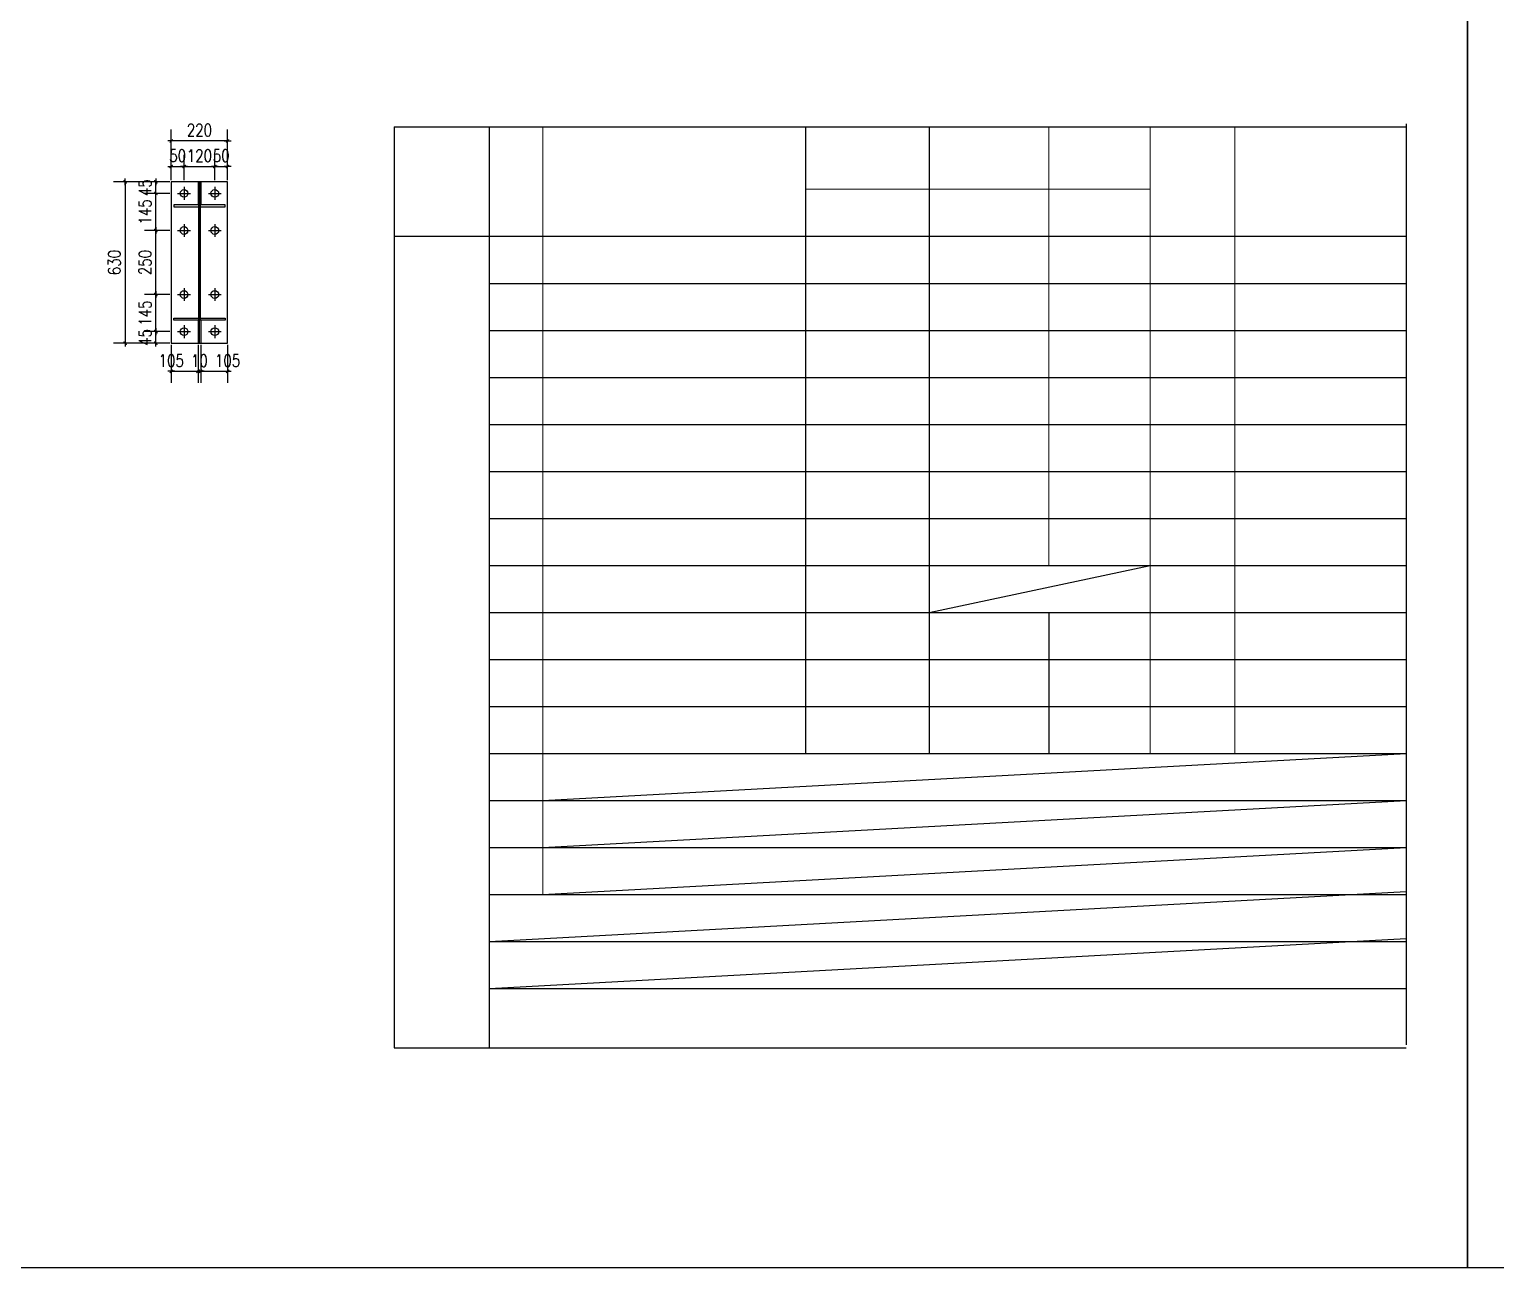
# Model space of a CAD drawing. Header units: millimetres. Extents: x 2287919 to 2522484, y -1845182 to -1736911.
# Drawn here: x 2422152 to 2433603, y -1838112 to -1828438 of the extents above; entities that cross this region are included whole.
import ezdxf

# ---------------------------------------------------------------- set-up
doc = ezdxf.new("R2010")
doc.units = ezdxf.units.MM
doc.header["$LTSCALE"] = 1000
doc.header["$PDMODE"] = 34
doc.layers.add('PUB_TEXT', color=7, linetype='Continuous')
doc.layers.add('钢架', color=7, linetype='Continuous', lineweight=25)
doc.styles.add('DIM_FONT', font='simplex.shx', dxfattribs={"width": 0.8, "bigfont": 'hztxt.shx'})
doc.dimstyles.new('WGH(1)', dxfattribs={"dimscale": 1.2, "dimtxt": 100, "dimasz": 0.5, "dimexe": 75, "dimexo": 75, "dimgap": 75, "dimtad": 1, "dimdec": 0, "dimzin": 0, "dimdsep": 46, "dimtxsty": 'DIM_FONT', "dimblk1": '_DIMX', "dimblk2": '_DIMX', "dimsah": 1, "dimcen": 0.09, "dimclrd": 3, "dimclre": 3, "dimclrt": 7, "dimadec": 0, "dimazin": 0, "dimtfac": 1, "dimtdec": 0, "dimtix": 1, "dimtmove": 2, "dimatfit": 3, "dimldrblk": '_DIMX', "dimfxl": 1, "dimtolj": 1, "dimtzin": 0, "dimarcsym": 0})

# ---------------------------------------------------------------- blocks, each defined once
blk = doc.blocks.new('_DIMX')
blk.add_line((-150, 0), (150, 0))
at = {"const_width": 50}
blk.add_lwpolyline([(-70, -70), (70, 70)], dxfattribs=at)
blk = doc.blocks.new('*D695')
at = {"color": 3, "lineweight": -2}
for p, q in [((2423248, -1830800), (2423050, -1830800)), ((2423140, -1830799.82), (2423140, -1830799.64)), ((2423140, -1830890), (2423140, -1830800)), ((2423248, -1830890), (2423050, -1830890)), ((2423140, -1830890.18), (2423140, -1830890.36))]:
    blk.add_line(p, q, dxfattribs=at)
at = {"layer": 'Defpoints', "color": 0}
for p in [(2423140, -1830800), (2423260, -1830800), (2423260, -1830890)]:
    blk.add_point(p, dxfattribs=at)
at = {"color": 3, "lineweight": -2, "xscale": 0.18, "yscale": 0.18, "zscale": 0.18}
for p, rotation in [((2423140, -1830800), 270), ((2423140, -1830890), 90)]:
    blk.add_blockref('_DIMX', p, dxfattribs=dict(at, rotation=rotation))
at = {"color": 7, "insert": (2423056, -1830845), "char_height": 96, "attachment_point": 5, "rotation": 90, "style": 'DIM_FONT'}
blk.add_mtext('\\A1;45', dxfattribs=at)
blk = doc.blocks.new('*D690')
at = {"color": 3, "lineweight": -2}
for p, q in [((2423248, -1830510), (2423050, -1830510)), ((2423140, -1830799.82), (2423140, -1830510.18)), ((2423248, -1830800), (2423050, -1830800))]:
    blk.add_line(p, q, dxfattribs=at)
at = {"layer": 'Defpoints', "color": 0}
for p in [(2423140, -1830510), (2423260, -1830510), (2423260, -1830800)]:
    blk.add_point(p, dxfattribs=at)
at = {"color": 3, "lineweight": -2, "xscale": 0.18, "yscale": 0.18, "zscale": 0.18}
for p, rotation in [((2423140, -1830510), 90), ((2423140, -1830800), 270)]:
    blk.add_blockref('_DIMX', p, dxfattribs=dict(at, rotation=rotation))
at = {"color": 7, "insert": (2423056, -1830655), "char_height": 96, "attachment_point": 5, "rotation": 90, "style": 'DIM_FONT'}
blk.add_mtext('\\A1;145', dxfattribs=at)
blk = doc.blocks.new('*D691')
at = {"color": 3, "lineweight": -2}
for p, q in [((2423248, -1830010), (2423050, -1830010)), ((2423140, -1830509.82), (2423140, -1830010.18)), ((2423248, -1830510), (2423050, -1830510))]:
    blk.add_line(p, q, dxfattribs=at)
at = {"layer": 'Defpoints', "color": 0}
for p in [(2423140, -1830010), (2423260, -1830010), (2423260, -1830510)]:
    blk.add_point(p, dxfattribs=at)
at = {"color": 3, "lineweight": -2, "xscale": 0.18, "yscale": 0.18, "zscale": 0.18}
for p, rotation in [((2423140, -1830010), 90), ((2423140, -1830510), 270)]:
    blk.add_blockref('_DIMX', p, dxfattribs=dict(at, rotation=rotation))
at = {"color": 7, "insert": (2423056, -1830260), "char_height": 96, "attachment_point": 5, "rotation": 90, "style": 'DIM_FONT'}
blk.add_mtext('\\A1;250', dxfattribs=at)
blk = doc.blocks.new('*D692')
at = {"color": 3, "lineweight": -2}
for p, q in [((2423248, -1829720), (2423050, -1829720)), ((2423140, -1830009.82), (2423140, -1829720.18)), ((2423248, -1830010), (2423050, -1830010))]:
    blk.add_line(p, q, dxfattribs=at)
at = {"layer": 'Defpoints', "color": 0}
for p in [(2423140, -1829720), (2423260, -1829720), (2423260, -1830010)]:
    blk.add_point(p, dxfattribs=at)
at = {"color": 3, "lineweight": -2, "xscale": 0.18, "yscale": 0.18, "zscale": 0.18}
for p, rotation in [((2423140, -1829720), 90), ((2423140, -1830010), 270)]:
    blk.add_blockref('_DIMX', p, dxfattribs=dict(at, rotation=rotation))
at = {"color": 7, "insert": (2423056, -1829865), "char_height": 96, "attachment_point": 5, "rotation": 90, "style": 'DIM_FONT'}
blk.add_mtext('\\A1;145', dxfattribs=at)
blk = doc.blocks.new('*D696')
at = {"color": 3, "lineweight": -2}
for p, q in [((2423248, -1829630), (2423050, -1829630)), ((2423140, -1829629.82), (2423140, -1829629.64)), ((2423140, -1829720), (2423140, -1829630)), ((2423248, -1829720), (2423050, -1829720)), ((2423140, -1829720.18), (2423140, -1829720.36))]:
    blk.add_line(p, q, dxfattribs=at)
at = {"layer": 'Defpoints', "color": 0}
for p in [(2423140, -1829630), (2423260, -1829630), (2423260, -1829720)]:
    blk.add_point(p, dxfattribs=at)
at = {"color": 3, "lineweight": -2, "xscale": 0.18, "yscale": 0.18, "zscale": 0.18}
for p, rotation in [((2423140, -1829630), 270), ((2423140, -1829720), 90)]:
    blk.add_blockref('_DIMX', p, dxfattribs=dict(at, rotation=rotation))
at = {"color": 7, "insert": (2423056, -1829675), "char_height": 96, "attachment_point": 5, "rotation": 90, "style": 'DIM_FONT'}
blk.add_mtext('\\A1;45', dxfattribs=at)
blk = doc.blocks.new('*D693')
at = {"color": 3, "lineweight": -2}
for p, q in [((2423260, -1829618), (2423260, -1829420)), ((2423360, -1829618), (2423360, -1829420)), ((2423259.82, -1829510), (2423259.64, -1829510)), ((2423260, -1829510), (2423360, -1829510)), ((2423360.18, -1829510), (2423360.36, -1829510))]:
    blk.add_line(p, q, dxfattribs=at)
at = {"layer": 'Defpoints', "color": 0}
for p in [(2423360, -1829510), (2423260, -1829630), (2423360, -1829630)]:
    blk.add_point(p, dxfattribs=at)
at = {"color": 3, "lineweight": -2, "xscale": 0.18, "yscale": 0.18, "zscale": 0.18}
blk.add_blockref('_DIMX', (2423260, -1829510), dxfattribs=at)
at = {"color": 3, "lineweight": -2, "xscale": 0.18, "yscale": 0.18, "zscale": 0.18, "rotation": 180}
blk.add_blockref('_DIMX', (2423360, -1829510), dxfattribs=at)
at = {"color": 7, "insert": (2423310, -1829426), "char_height": 96, "attachment_point": 5, "style": 'DIM_FONT'}
blk.add_mtext('\\A1;50', dxfattribs=at)
blk = doc.blocks.new('*D694')
at = {"color": 3, "lineweight": -2}
for p, q in [((2423360, -1829618), (2423360, -1829420)), ((2423600, -1829618), (2423600, -1829420)), ((2423359.82, -1829510), (2423359.64, -1829510)), ((2423360, -1829510), (2423600, -1829510)), ((2423600.18, -1829510), (2423600.36, -1829510))]:
    blk.add_line(p, q, dxfattribs=at)
at = {"layer": 'Defpoints', "color": 0}
for p in [(2423600, -1829510), (2423360, -1829630), (2423600, -1829630)]:
    blk.add_point(p, dxfattribs=at)
at = {"color": 3, "lineweight": -2, "xscale": 0.18, "yscale": 0.18, "zscale": 0.18}
blk.add_blockref('_DIMX', (2423360, -1829510), dxfattribs=at)
at = {"color": 3, "lineweight": -2, "xscale": 0.18, "yscale": 0.18, "zscale": 0.18, "rotation": 180}
blk.add_blockref('_DIMX', (2423600, -1829510), dxfattribs=at)
at = {"color": 7, "insert": (2423480, -1829426), "char_height": 96, "attachment_point": 5, "style": 'DIM_FONT'}
blk.add_mtext('\\A1;120', dxfattribs=at)
blk = doc.blocks.new('*D697')
at = {"color": 3, "lineweight": -2}
for p, q in [((2423600, -1829618), (2423600, -1829420)), ((2423700, -1829618), (2423700, -1829420)), ((2423599.82, -1829510), (2423599.64, -1829510)), ((2423600, -1829510), (2423700, -1829510)), ((2423700.18, -1829510), (2423700.36, -1829510))]:
    blk.add_line(p, q, dxfattribs=at)
at = {"layer": 'Defpoints', "color": 0}
for p in [(2423700, -1829510), (2423600, -1829630), (2423700, -1829630)]:
    blk.add_point(p, dxfattribs=at)
at = {"color": 3, "lineweight": -2, "xscale": 0.18, "yscale": 0.18, "zscale": 0.18}
blk.add_blockref('_DIMX', (2423600, -1829510), dxfattribs=at)
at = {"color": 3, "lineweight": -2, "xscale": 0.18, "yscale": 0.18, "zscale": 0.18, "rotation": 180}
blk.add_blockref('_DIMX', (2423700, -1829510), dxfattribs=at)
at = {"color": 7, "insert": (2423650, -1829426), "char_height": 96, "attachment_point": 5, "style": 'DIM_FONT'}
blk.add_mtext('\\A1;50', dxfattribs=at)
blk = doc.blocks.new('*D698')
at = {"color": 3, "lineweight": -2}
for p, q in [((2423260, -1829618), (2423260, -1829220)), ((2423700, -1829618), (2423700, -1829220)), ((2423699.82, -1829310), (2423260.18, -1829310))]:
    blk.add_line(p, q, dxfattribs=at)
at = {"layer": 'Defpoints', "color": 0}
for p in [(2423260, -1829310), (2423260, -1829630), (2423700, -1829630)]:
    blk.add_point(p, dxfattribs=at)
at = {"color": 3, "lineweight": -2, "xscale": 0.18, "yscale": 0.18, "zscale": 0.18, "rotation": 180}
blk.add_blockref('_DIMX', (2423260, -1829310), dxfattribs=at)
at = {"color": 3, "lineweight": -2, "xscale": 0.18, "yscale": 0.18, "zscale": 0.18}
blk.add_blockref('_DIMX', (2423700, -1829310), dxfattribs=at)
at = {"color": 7, "insert": (2423480, -1829226), "char_height": 96, "attachment_point": 5, "style": 'DIM_FONT'}
blk.add_mtext('\\A1;220', dxfattribs=at)
blk = doc.blocks.new('*D699')
at = {"color": 3, "lineweight": -2}
for p, q in [((2423248, -1829630), (2422810, -1829630)), ((2422900, -1829630.18), (2422900, -1830889.82)), ((2423248, -1830890), (2422810, -1830890))]:
    blk.add_line(p, q, dxfattribs=at)
at = {"layer": 'Defpoints', "color": 0}
for p in [(2423260, -1829630), (2422900, -1830890), (2423260, -1830890)]:
    blk.add_point(p, dxfattribs=at)
at = {"color": 3, "lineweight": -2, "xscale": 0.18, "yscale": 0.18, "zscale": 0.18}
for p, rotation in [((2422900, -1829630), 90), ((2422900, -1830890), 270)]:
    blk.add_blockref('_DIMX', p, dxfattribs=dict(at, rotation=rotation))
at = {"color": 7, "insert": (2422816, -1830260), "char_height": 96, "attachment_point": 5, "rotation": 90, "style": 'DIM_FONT'}
blk.add_mtext('\\A1;630', dxfattribs=at)
blk = doc.blocks.new('*D700')
at = {"color": 3, "lineweight": -2}
for p, q in [((2423260, -1830902), (2423260, -1831200)), ((2423470, -1830902), (2423470, -1831200)), ((2423260.18, -1831110), (2423469.82, -1831110))]:
    blk.add_line(p, q, dxfattribs=at)
at = {"layer": 'Defpoints', "color": 0}
for p in [(2423260, -1830890), (2423470, -1830890), (2423470, -1831110)]:
    blk.add_point(p, dxfattribs=at)
at = {"color": 3, "lineweight": -2, "xscale": 0.18, "yscale": 0.18, "zscale": 0.18, "rotation": 180}
blk.add_blockref('_DIMX', (2423260, -1831110), dxfattribs=at)
at = {"color": 3, "lineweight": -2, "xscale": 0.18, "yscale": 0.18, "zscale": 0.18}
blk.add_blockref('_DIMX', (2423470, -1831110), dxfattribs=at)
at = {"color": 7, "insert": (2423260, -1831026), "char_height": 96, "attachment_point": 5, "style": 'DIM_FONT'}
blk.add_mtext('\\A1;105', dxfattribs=at)
blk = doc.blocks.new('*D701')
at = {"color": 3, "lineweight": -2}
for p, q in [((2423470, -1830902), (2423470, -1831200)), ((2423490, -1830902), (2423490, -1831200)), ((2423469.82, -1831110), (2423469.64, -1831110)), ((2423470, -1831110), (2423490, -1831110)), ((2423490.18, -1831110), (2423490.36, -1831110))]:
    blk.add_line(p, q, dxfattribs=at)
at = {"layer": 'Defpoints', "color": 0}
for p in [(2423470, -1830890), (2423490, -1830890), (2423490, -1831110)]:
    blk.add_point(p, dxfattribs=at)
at = {"color": 3, "lineweight": -2, "xscale": 0.18, "yscale": 0.18, "zscale": 0.18}
blk.add_blockref('_DIMX', (2423470, -1831110), dxfattribs=at)
at = {"color": 3, "lineweight": -2, "xscale": 0.18, "yscale": 0.18, "zscale": 0.18, "rotation": 180}
blk.add_blockref('_DIMX', (2423490, -1831110), dxfattribs=at)
at = {"color": 7, "insert": (2423480, -1831026), "char_height": 96, "attachment_point": 5, "style": 'DIM_FONT'}
blk.add_mtext('\\A1;10', dxfattribs=at)
blk = doc.blocks.new('*D702')
at = {"color": 3, "lineweight": -2}
for p, q in [((2423490, -1830902), (2423490, -1831200)), ((2423700, -1830902), (2423700, -1831200)), ((2423490.18, -1831110), (2423699.82, -1831110))]:
    blk.add_line(p, q, dxfattribs=at)
at = {"layer": 'Defpoints', "color": 0}
for p in [(2423490, -1830890), (2423700, -1830890), (2423700, -1831110)]:
    blk.add_point(p, dxfattribs=at)
at = {"color": 3, "lineweight": -2, "xscale": 0.18, "yscale": 0.18, "zscale": 0.18, "rotation": 180}
blk.add_blockref('_DIMX', (2423490, -1831110), dxfattribs=at)
at = {"color": 3, "lineweight": -2, "xscale": 0.18, "yscale": 0.18, "zscale": 0.18}
blk.add_blockref('_DIMX', (2423700, -1831110), dxfattribs=at)
at = {"color": 7, "insert": (2423700, -1831026), "char_height": 96, "attachment_point": 5, "style": 'DIM_FONT'}
blk.add_mtext('\\A1;105', dxfattribs=at)

msp = doc.modelspace()

# ---------------------------------------------------------------- linework, layer by layer
at = {"color": 1}
for p, q in [((2425000, -1829200), (2425000, -1836394.4)), ((2425745.3, -1836394.4), (2425745.3, -1829200)), ((2423480, -1829630), (2423480, -1830710)), ((2423480, -1830890), (2423480, -1830710))]:
    msp.add_line(p, q, dxfattribs=at)
for p, q in [((2425000, -1829200), (2432903.9, -1829200)), ((2428212.3, -1829200), (2428212.3, -1834095.1)), ((2429178.4, -1829200), (2429178.4, -1834095.1)), ((2432903.9, -1829177.3), (2432903.9, -1836371.7)), ((2423260, -1829630), (2423260, -1830890)), ((2423700, -1829630), (2423260, -1829630)), ((2423360, -1829670), (2423360, -1829770)), ((2423470, -1829630), (2423470, -1829810)), ((2423490, -1829630), (2423490, -1829810)), ((2423600, -1829670), (2423600, -1829770)), ((2423700, -1830890), (2423700, -1829630)), ((2423310, -1829720), (2423410, -1829720)), ((2423550, -1829720), (2423650, -1829720)), ((2423310, -1830010), (2423410, -1830010)), ((2423360, -1829960), (2423360, -1830060)), ((2423550, -1830010), (2423650, -1830010)), ((2423600, -1829960), (2423600, -1830060)), ((2425000, -1830054.3), (2432903.9, -1830054.3)), ((2423360, -1830460), (2423360, -1830560)), ((2423600, -1830460), (2423600, -1830560)), ((2425745.3, -1830425.1), (2432903.9, -1830425.1)), ((2423310, -1830510), (2423410, -1830510)), ((2423550, -1830510), (2423650, -1830510)), ((2423470, -1830710), (2423470, -1830890)), ((2423490, -1830710), (2423490, -1830890)), ((2423310, -1830800), (2423410, -1830800)), ((2423360, -1830750), (2423360, -1830850)), ((2423550, -1830800), (2423650, -1830800)), ((2423600, -1830750), (2423600, -1830850)), ((2425745.3, -1830792.1), (2432903.9, -1830792.1)), ((2423260, -1830890), (2423700, -1830890)), ((2425745.3, -1831159.1), (2432903.9, -1831159.1)), ((2425745.3, -1831526.1), (2432903.9, -1831526.1)), ((2425745.3, -1831893.1), (2432903.9, -1831893.1)), ((2425745.3, -1832260.1), (2432903.9, -1832260.1)), ((2425745.3, -1832627.1), (2432903.9, -1832627.1)), ((2429178.4, -1832994.1), (2430904.9, -1832627.1)), ((2425745.3, -1832994.1), (2432903.9, -1832994.1)), ((2425745.3, -1833361.1), (2432903.9, -1833361.1)), ((2425745.3, -1833728.1), (2432903.9, -1833728.1)), ((2425745.3, -1834095.1), (2432903.9, -1834095.1)), ((2426161.4, -1834462.1), (2432903.9, -1834095.1)), ((2425745.3, -1834462.1), (2432903.9, -1834462.1)), ((2426161.4, -1834829.1), (2432903.9, -1834462.1)), ((2425745.3, -1834829.1), (2432903.9, -1834829.1)), ((2426161.4, -1835195.6), (2432903.9, -1834829.1)), ((2425745.3, -1835562.9), (2432903.9, -1835172.9)), ((2425745.3, -1835196.1), (2432903.9, -1835196.1)), ((2425745.3, -1835930.1), (2432903.9, -1835540.2)), ((2425745.3, -1835563.1), (2432903.9, -1835563.1)), ((2425745.3, -1835930.1), (2432903.9, -1835930.1)), ((2425000, -1836394.4), (2432903.9, -1836394.4))]:
    msp.add_line(p, q)
at = {"color": 4}
for p, q in [((2423480, -1829630), (2423470, -1829630)), ((2423480, -1829810), (2423280, -1829810)), ((2423280, -1829810), (2423280, -1829826)), ((2423280, -1829826), (2423680, -1829826)), ((2423474, -1829810), (2423474, -1830710)), ((2423680, -1829810), (2423480, -1829810)), ((2423486, -1829810), (2423486, -1830710)), ((2423680, -1829826), (2423680, -1829810)), ((2423280, -1830710), (2423280, -1830694)), ((2423280, -1830694), (2423680, -1830694)), ((2423480, -1830710), (2423280, -1830710)), ((2423480, -1830710), (2423470, -1830710)), ((2423680, -1830710), (2423480, -1830710)), ((2423680, -1830694), (2423680, -1830710)), ((2423470, -1830890), (2423490, -1830890))]:
    msp.add_line(p, q, dxfattribs=at)
for points in [[(2415563.9, -1825512), (2433383.9, -1825512), (2433383.9, -1838112), (2415563.9, -1838112)], [(2433383.9, -1825512), (2451203.9, -1825512), (2451203.9, -1838112), (2433383.9, -1838112)]]:
    msp.add_lwpolyline(points, close=True)
for centre in [(2423360, -1829720), (2423600, -1829720), (2423360, -1830010), (2423600, -1830010), (2423360, -1830510), (2423600, -1830510), (2423360, -1830800), (2423600, -1830800)]:
    msp.add_circle(centre, 30)
at = {"layer": 'PUB_TEXT'}
msp.add_line((2430112.9, -1832994.1), (2430112.9, -1834095.1), dxfattribs=at)
at = {"layer": '钢架', "lineweight": 13}
for p, q in [((2426161.4, -1829200), (2426161.4, -1835195.6)), ((2430112.9, -1829200), (2430112.9, -1832627.1)), ((2430904.9, -1829200), (2430904.9, -1834095.1)), ((2431565.1, -1829200), (2431565.1, -1834095.1)), ((2428212.3, -1829688.3), (2430904.9, -1829688.3)), ((2425000, -1830054.3), (2425745.3, -1830052.2))]:
    msp.add_line(p, q, dxfattribs=at)

# ---------------------------------------------------------------- dimensions: what is measured, and where the dimension line sits
at = {"color": 1}
for p1, p2, distance, picture, middle in [((2423700, -1829630), (2423260, -1829630), -320, '*D698', (2423480, -1829226)), ((2423260, -1829630), (2423260, -1830890), -360, '*D699', (2422816, -1830260))]:
    dim = msp.add_aligned_dim(p1=p1, p2=p2, distance=distance, dimstyle='WGH(1)', override={"dimtxt": 80, "dimasz": 0.15, "dimexo": 10, "dimgap": 30, "dimlfac": 0.5}, dxfattribs=at)
    dim.commit()
    dim.dimension.update_dxf_attribs({"geometry": picture, "text_midpoint": middle})
for base, p1, p2, picture, middle in [((2423360, -1829510), (2423260, -1829630), (2423360, -1829630), '*D693', (2423310, -1829426)), ((2423600, -1829510), (2423360, -1829630), (2423600, -1829630), '*D694', (2423480, -1829426)), ((2423700, -1829510), (2423600, -1829630), (2423700, -1829630), '*D697', (2423650, -1829426)), ((2423490, -1831110), (2423470, -1830890), (2423490, -1830890), '*D701', (2423480, -1831026))]:
    dim = msp.add_linear_dim(base=base, p1=p1, p2=p2, dimstyle='WGH(1)', override={"dimtxt": 80, "dimasz": 0.15, "dimexo": 10, "dimgap": 30, "dimlfac": 0.5}, dxfattribs=at)
    dim.commit()
    dim.dimension.update_dxf_attribs({"geometry": picture, "text_midpoint": middle})
for base, p1, p2, picture, middle in [((2423140, -1829630), (2423260, -1829720), (2423260, -1829630), '*D696', (2423056, -1829675)), ((2423140, -1829720), (2423260, -1830010), (2423260, -1829720), '*D692', (2423056, -1829865)), ((2423140, -1830010), (2423260, -1830510), (2423260, -1830010), '*D691', (2423056, -1830260)), ((2423140, -1830510), (2423260, -1830800), (2423260, -1830510), '*D690', (2423056, -1830655)), ((2423140, -1830800), (2423260, -1830890), (2423260, -1830800), '*D695', (2423056, -1830845))]:
    dim = msp.add_linear_dim(base=base, p1=p1, p2=p2, angle=90, dimstyle='WGH(1)', override={"dimtxt": 80, "dimasz": 0.15, "dimexo": 10, "dimgap": 30, "dimlfac": 0.5}, dxfattribs=at)
    dim.commit()
    dim.dimension.update_dxf_attribs({"geometry": picture, "text_midpoint": middle})
for base, p1, p2, picture, middle in [((2423470, -1831110), (2423260, -1830890), (2423470, -1830890), '*D700', (2423260, -1831026)), ((2423700, -1831110), (2423490, -1830890), (2423700, -1830890), '*D702', (2423700, -1831026))]:
    dim = msp.add_linear_dim(base=base, p1=p1, p2=p2, dimstyle='WGH(1)', override={"dimtxt": 80, "dimasz": 0.15, "dimexo": 10, "dimgap": 30, "dimlfac": 0.5}, dxfattribs=at)
    dim.commit()
    dim.dimension.update_dxf_attribs({"geometry": picture, "text_midpoint": middle, "dimtype": 160})

doc.saveas('drawing.dxf')
